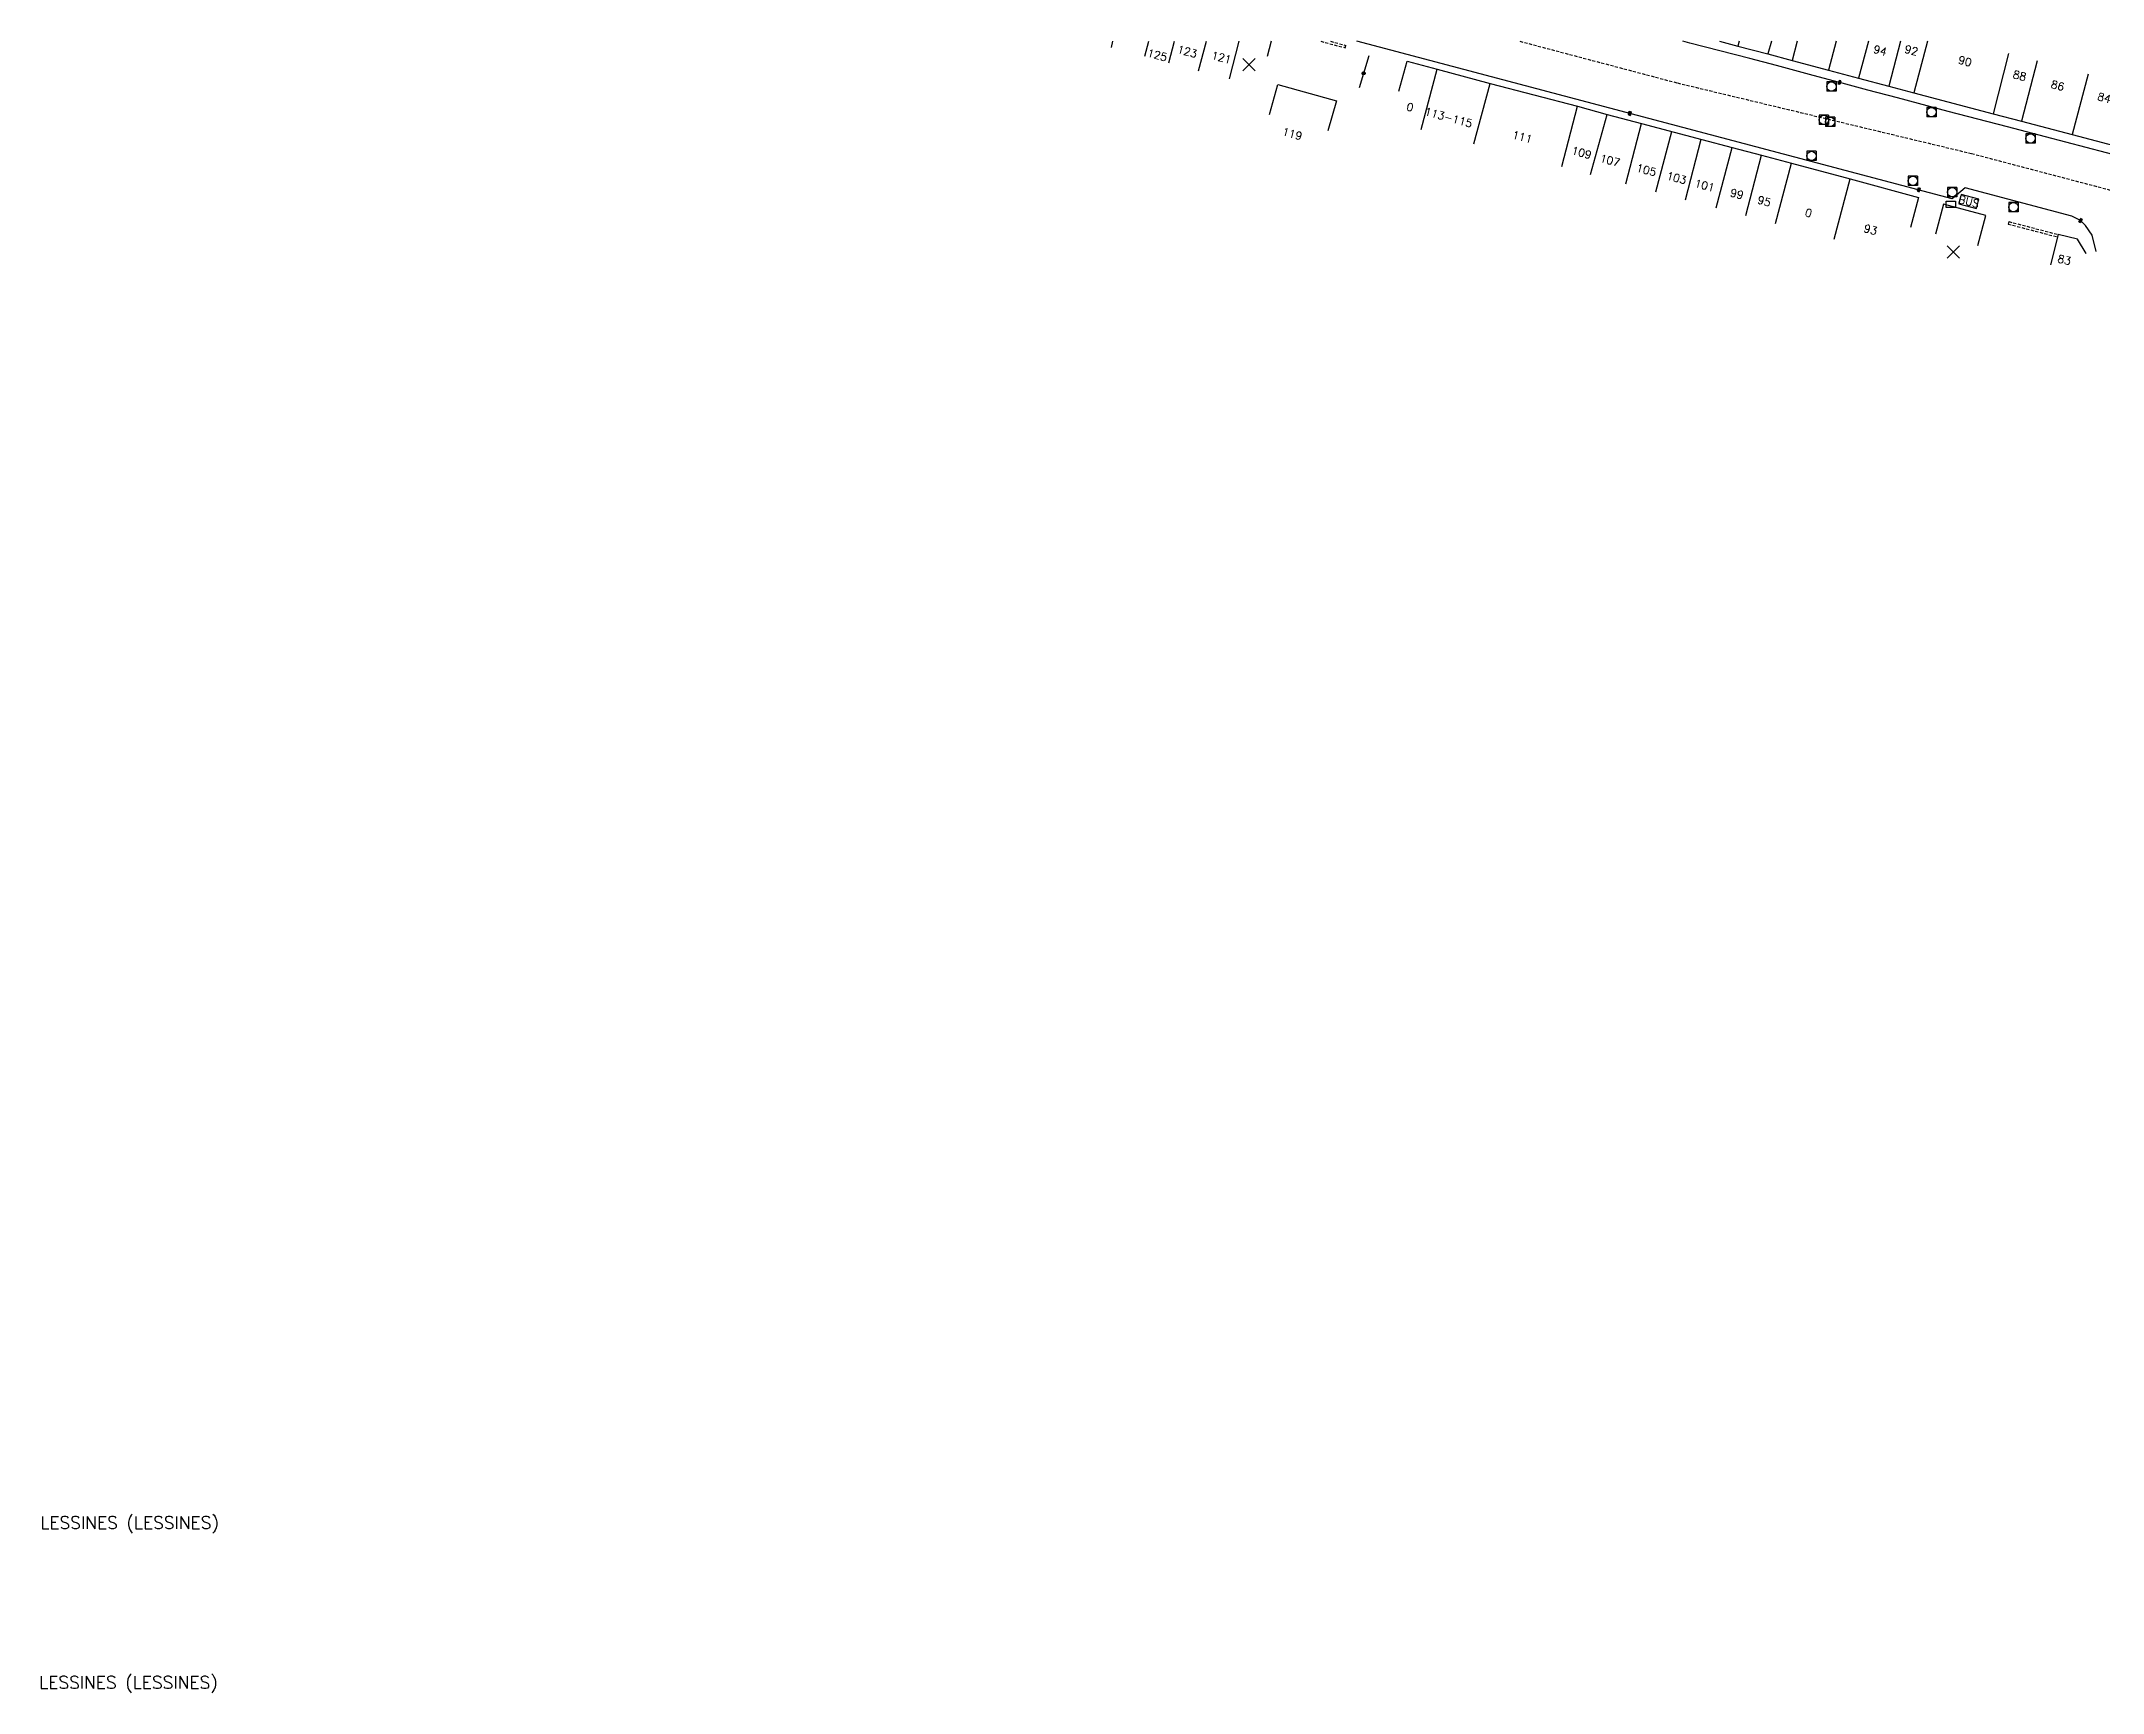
# Model space of a CAD drawing. Header units: millimetres. Extents: x 111000 to 112001, y 155000 to 156000.
# Drawn here: x 111013.4 to 111343.9, y 155735.4 to 156000 of the extents above; entities that cross this region are included whole.
import ezdxf
from ezdxf.enums import TextEntityAlignment as Align

# ---------------------------------------------------------------- set-up
doc = ezdxf.new("R2010")
doc.units = ezdxf.units.MM
doc.linetypes.add('DASHED', pattern=[0.75, 0.5, -0.25])
doc.layers.get('0').update_dxf_attribs({"linetype": 'CONTINUOUS'})
for name, color, linetype in [('W0001', 6, 'DASHED'), ('W0008', 7, 'CONTINUOUS'), ('W0100', 7, 'CONTINUOUS'), ('W0112', 1, 'DASHED'), ('W0322', 7, 'CONTINUOUS'), ('W0400', 7, 'CONTINUOUS'), ('W0420', 7, 'CONTINUOUS'), ('W0980', 7, 'CONTINUOUS'), ('W0984', 7, 'CONTINUOUS'), ('W0991', 7, 'CONTINUOUS'), ('W1102', 7, 'CONTINUOUS'), ('W1471', 7, 'CONTINUOUS')]:
    doc.layers.add(name, color=color, linetype=linetype)
doc.styles.get("Standard").update_dxf_attribs({"font": 'romans.shx', "width": 0.85})

# ---------------------------------------------------------------- blocks, each defined once
blk = doc.blocks.new('T420')
for p, q in [((0.75, 0.75), (-0.75, 0.75)), ((-0.75, 0.75), (-0.75, -0.75)), ((0.75, 0.75), (0.75, -0.75)), ((0.75, -0.75), (-0.75, -0.75))]:
    blk.add_line(p, q)
blk.add_ellipse((0, 0), major_axis=(-0.53, 0.53), ratio=1, start_param=3.926991, end_param=10.210176)
blk = doc.blocks.new('T400')
for p, q in [((-0.15, 0.3), (0.15, 0.3)), ((-0.15, -0.25), (-0.15, 0.3)), ((-0.15, 0.15), (0.15, 0.15)), ((-0.15, 0), (0.15, 0)), ((0.15, 0.3), (0.15, -0.25)), ((-0.15, -0.15), (0.15, -0.15)), ((-0.15, -0.25), (-0.15, -0.3)), ((-0.15, -0.3), (0.15, -0.3)), ((0.15, -0.3), (0.15, -0.25))]:
    blk.add_line(p, q)
blk = doc.blocks.new('T1471')
at = {"color": 0, "linetype": 'Continuous', "flags": 128}
blk.add_lwpolyline([(-0.75, -0.5), (-0.75, 0.5), (0.75, 0.5), (0.75, -0.5), (-0.75, -0.5)], dxfattribs=at)
blk = doc.blocks.new('t991o')
at = {"color": 0, "linetype": 'Continuous'}
for p, q in [((-1, 1), (1, -1)), ((-1, -1), (1, 1))]:
    blk.add_line(p, q, dxfattribs=at)
blk = doc.blocks.new('t322o')
at = {"color": 0, "linetype": 'Continuous'}
for radius in [0.25, 0.15]:
    blk.add_circle((0, 0), radius, dxfattribs=at)

msp = doc.modelspace()

# ---------------------------------------------------------------- linework, layer by layer
at = {"layer": 'W0001'}
msp.add_lwpolyline([(111250.45, 156000), (111275.71, 155993.32), (111322.84, 155982.02), (111359.81, 155972.29), (111392.41, 155962.46), (111476.06, 155940.19), (111520.8, 155928.34), (111526.14, 155926.77)], dxfattribs=at)
at = {"layer": 'W0008'}
msp.add_line((111319.75, 155974.76), (111224.33, 156000), dxfattribs=at)
for points in [[(111357.51, 155978.68), (111334.69, 155984.67), (111328.61, 155986.28), (111319.1, 155988.77), (111310.97, 155990.92), (111306.22, 155992.19), (111302.12, 155993.26), (111301.68, 155993.39), (111297.44, 155994.52), (111291.6, 155996.09), (111287.29, 155997.23), (111277.68, 155999.7), (111276.57, 156000)], [(111357.51, 155978.68), (111334.69, 155984.67), (111328.61, 155986.28), (111319.1, 155988.77), (111310.97, 155990.92), (111306.22, 155992.19), (111302.12, 155993.26), (111301.68, 155993.39), (111297.44, 155994.52), (111291.6, 155996.09), (111287.29, 155997.23), (111277.68, 155999.7), (111276.57, 156000)], [(111342.8, 155966.33), (111342.16, 155968.92), (111341.1, 155970.5), (111340.32, 155971.27), (111338.92, 155971.98), (111321.83, 155976.52), (111319.75, 155974.76)]]:
    msp.add_lwpolyline(points, dxfattribs=at)
at = {"layer": 'W0100'}
msp.add_line((111210.58, 156000), (111209.93, 155997.54), dxfattribs=at)
for points in [[(111282.43, 156000), (111285.4, 155999.22), (111290.21, 155997.96), (111294.09, 155996.91), (111299.92, 155995.37), (111304.74, 155994.09), (111309.57, 155992.79), (111313.61, 155991.74), (111326.29, 155988.36), (111330.85, 155987.19), (111338.97, 155985.06), (111345.67, 155983.28)], [(111231.06, 155992.01), (111232.36, 155996.83), (111237.21, 155995.53), (111245.68, 155993.24), (111259.71, 155989.58), (111264.46, 155988.27), (111269.97, 155986.81), (111279.62, 155984.27), (111284.5, 155982.96), (111289.17, 155981.75), (111294, 155980.45), (111303.38, 155977.96), (111314.37, 155974.98), (111313.06, 155970.16)], [(111210.31, 155988.28), (111211.66, 155993.09), (111221.03, 155990.46), (111219.68, 155985.64)], [(111323.84, 155967.27), (111325.15, 155972.09), (111318.38, 155973.92), (111317.07, 155969.1)], [(111323.63, 155973.22), (111324.02, 155974.71), (111321.21, 155975.46), (111320.81, 155973.96), (111323.63, 155973.22)], [(111341.22, 155965.97), (111341.22, 155965.97), (111339.82, 155968.3), (111336.71, 155969.06), (111335.53, 155964.2)]]:
    msp.add_lwpolyline(points, dxfattribs=at)
at = {"layer": 'W0112'}
for p, q in [((111218.53, 156000), (111222.46, 155998.95)), ((111220.08, 156000), (111222.56, 155999.33)), ((111222.46, 155998.95), (111222.56, 155999.33)), ((111328.82, 155971.11), (111328.71, 155970.72)), ((111328.71, 155970.72), (111336.59, 155968.66)), ((111328.82, 155971.11), (111336.7, 155969.05))]:
    msp.add_line(p, q, dxfattribs=at)
at = {"layer": 'W0322'}
msp.add_line((111224.74, 155992.57), (111226.27, 155997.74), dxfattribs=at)
at = {"layer": 'W1102'}
for p, q in [((111184.97, 155999), (111185.23, 156000)), ((111190.31, 155997.59), (111190.95, 156000)), ((111194.19, 155996.56), (111195.1, 156000)), ((111198.91, 155995.27), (111200.2, 156000)), ((111203.89, 155993.97), (111205.46, 156000)), ((111285.6, 156000), (111285.4, 155999.22)), ((111290.77, 156000), (111290.21, 155997.96)), ((111294.91, 156000), (111294.09, 155996.91)), ((111301.15, 156000), (111299.92, 155995.37)), ((111306.32, 156000), (111304.74, 155994.09)), ((111311.46, 156000), (111309.57, 155992.79)), ((111315.81, 156000), (111313.61, 155991.74)), ((111328.79, 155998.05), (111326.29, 155988.36)), ((111333.38, 155996.86), (111330.85, 155987.19)), ((111234.62, 155985.87), (111237.21, 155995.53)), ((111243.07, 155983.59), (111245.68, 155993.24)), ((111341.55, 155994.73), (111338.97, 155985.06)), ((111257.18, 155979.91), (111259.71, 155989.58)), ((111261.79, 155978.63), (111264.46, 155988.27)), ((111267.41, 155977.14), (111269.97, 155986.81)), ((111272.25, 155975.87), (111274.79, 155985.54)), ((111276.98, 155974.62), (111279.52, 155984.3)), ((111281.91, 155973.3), (111284.5, 155982.96)), ((111286.65, 155972.07), (111289.17, 155981.75)), ((111291.4, 155970.79), (111294, 155980.45)), ((111300.82, 155968.3), (111303.38, 155977.96))]:
    msp.add_line(p, q, dxfattribs=at)

# ---------------------------------------------------------------- block references
at = {"layer": 'W0322', "rotation": 73.4940563722734}
msp.add_blockref('t322o', (111225.41, 155994.85), dxfattribs=at)
at = {"layer": 'W0400'}
for p, rotation in [((111301.68, 155993.39), 162.9905642507837), ((111268.07, 155988.45), 346.6566188066716), ((111314.39, 155976.22), 344.5838872493185), ((111340.32, 155971.27), 153.4088180776297)]:
    msp.add_blockref('T400', p, dxfattribs=dict(at, rotation=rotation))
at = {"layer": 'W0420'}
for p in [(111300.38, 155992.74), (111316.42, 155988.66), (111299.19, 155987.39), (111300.2, 155987.09), (111332.32, 155984.43), (111297.21, 155981.62), (111313.45, 155977.64), (111319.75, 155975.82), (111329.56, 155973.43)]:
    msp.add_blockref('T420', p, dxfattribs=at)
at = {"layer": 'W0991'}
for p in [(111207.02, 155996.24), (111319.94, 155966.25)]:
    msp.add_blockref('t991o', p, dxfattribs=at)
at = {"layer": 'W1471'}
msp.add_blockref('T1471', (111319.53, 155973.86), dxfattribs=at)

# ---------------------------------------------------------------- texts
at = {"layer": 'W0980'}
for p in [(111027.59, 155762.53), (111027.41, 155736.94)]:
    msp.add_text('LESSINES (LESSINES)', height=2, dxfattribs=at).set_placement(p, align=Align.MIDDLE)
at = {"layer": 'W0984'}
msp.add_text('BUS', height=1.25, rotation=345.2815, dxfattribs=at).set_placement((111322.42, 155974.32), align=Align.MIDDLE)
at = {"layer": 'W0991'}
for s, rotation, p in [('123', 344.7459, (111197.13, 155998.35)), ('94', 344.963, (111308.2, 155998.52)), ('92', 345.36, (111313.21, 155998.54)), ('125', 345.1621, (111192.33, 155997.78)), ('121', 345.3944, (111202.62, 155997.4)), ('90', 345.1058, (111321.81, 155996.8)), ('88', 345.5434, (111330.56, 155994.49)), ('86', 345.3339, (111336.66, 155992.9)), ('0', 344.948, (111232.85, 155989.45)), ('113-115', 344.8981, (111239.02, 155987.79)), ('84', 345.067, (111344.12, 155990.94)), ('119', 344.3085, (111213.97, 155985.17)), ('111', 345.3686, (111250.84, 155984.66)), ('109', 344.5357, (111260.36, 155982.14)), ('107', 345.1889, (111264.89, 155980.91)), ('105', 345.2559, (111270.74, 155979.37)), ('103', 345.2586, (111275.56, 155978.1)), ('101', 345.0241, (111280.07, 155976.9)), ('99', 345.4021, (111285.24, 155975.54)), ('95', 344.9123, (111289.62, 155974.38)), ('0', 345.1702, (111296.72, 155972.49)), ('93', 344.8139, (111306.66, 155969.82)), ('83', 346.3177, (111337.73, 155964.98))]:
    msp.add_text(s, height=1.25, rotation=rotation, dxfattribs=at).set_placement(p, align=Align.MIDDLE)

doc.saveas('drawing.dxf')
